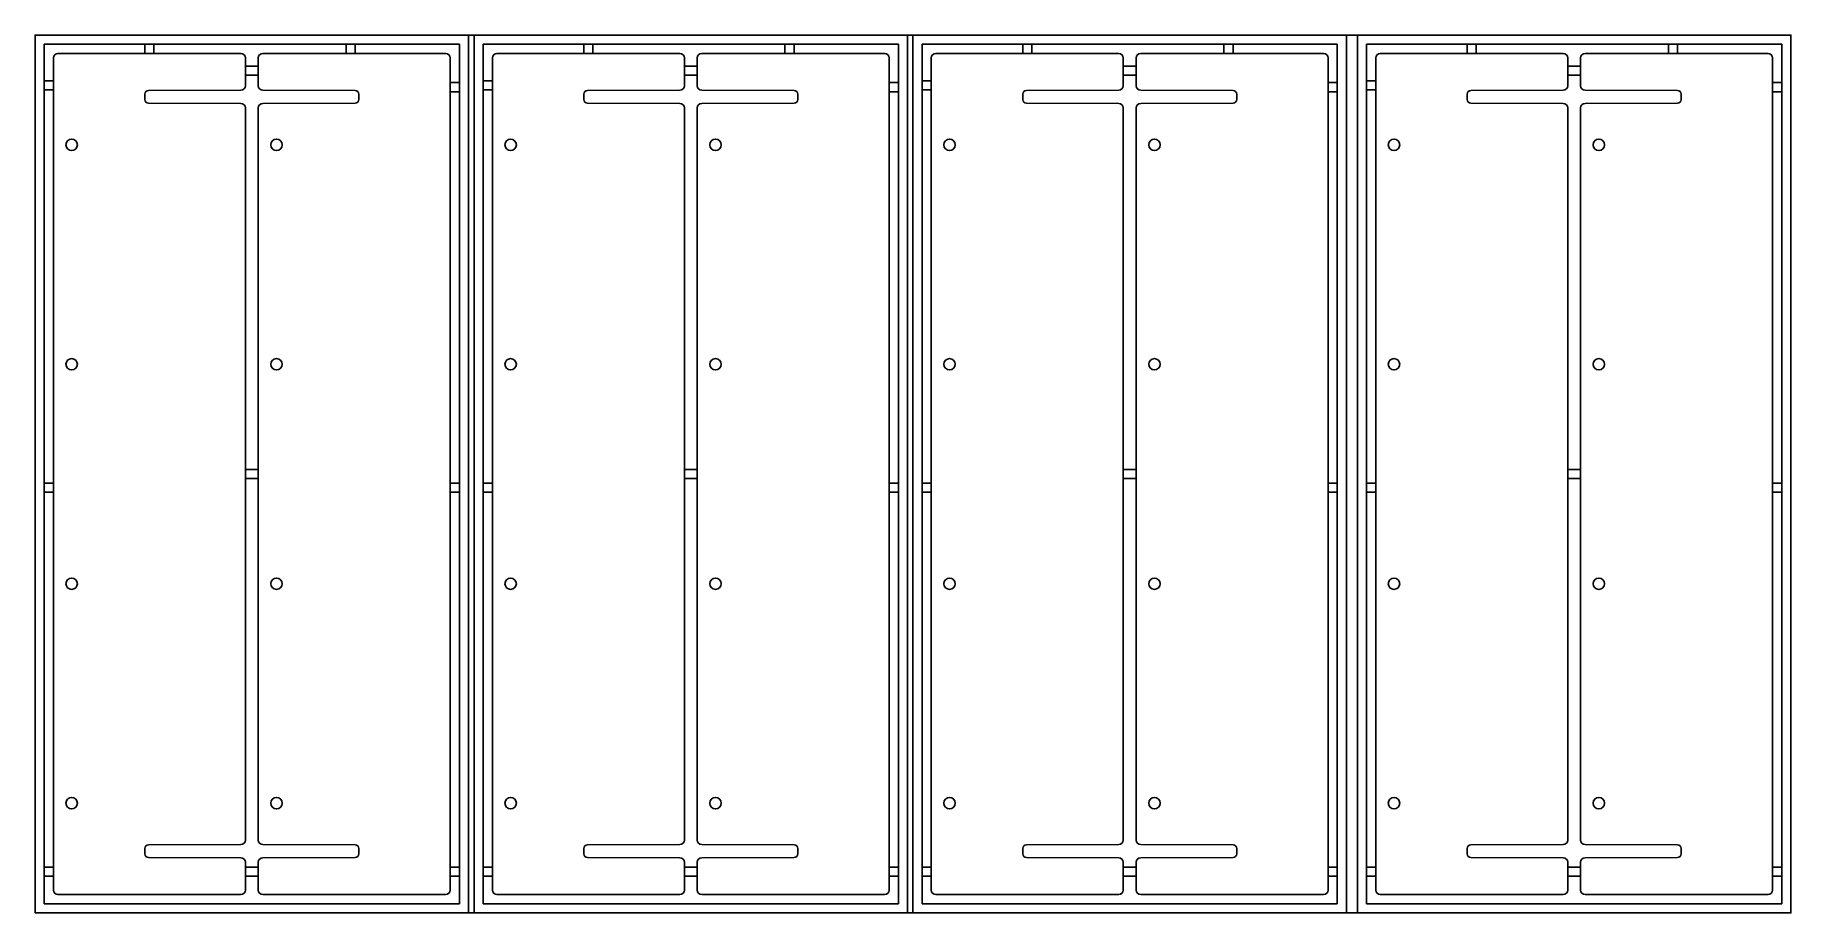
# Model space of a CAD drawing. Extents: x 0.9 to 96.9, y 1 to 49.
import ezdxf

# ---------------------------------------------------------------- set-up
doc = ezdxf.new("R2010")
doc.units = 0
doc.header["$MEASUREMENT"] = 0
for name, color, linetype in [('1_2__HOLES', 3, 'CONTINUOUS'), ('BOX_STOCK', 1, 'CONTINUOUS'), ('BRIDGES', 2, 'CONTINUOUS'), ('PROFILES', 5, 'CONTINUOUS')]:
    doc.layers.add(name, color=color, linetype=linetype)

msp = doc.modelspace()

# ---------------------------------------------------------------- linework, layer by layer
at = {"layer": '1_2__HOLES', "color": 7, "linetype": 'CONTINUOUS'}
for centre, radius in [((2.905, 43), 0.312), ((14.105, 43), 0.312), ((26.905, 43), 0.312), ((38.105, 43), 0.312), ((50.905, 43), 0.312), ((62.105, 43), 0.312), ((75.205, 43), 0.312), ((86.405, 43), 0.312), ((2.905, 31), 0.312), ((14.105, 31), 0.312), ((26.905, 31), 0.312), ((38.105, 31), 0.312), ((50.905, 31), 0.312), ((62.105, 31), 0.312), ((75.205, 31), 0.312), ((86.405, 31), 0.312), ((2.905, 19), 0.312), ((14.105, 19), 0.312), ((26.905, 19), 0.312), ((38.105, 19), 0.312), ((50.905, 19), 0.312), ((62.105, 19), 0.312), ((75.205, 19), 0.312), ((86.405, 19), 0.312), ((2.905, 7), 0.313), ((14.105, 7), 0.312), ((26.905, 7), 0.313), ((38.105, 7), 0.312), ((50.905, 7), 0.313), ((62.105, 7), 0.312), ((75.205, 7), 0.313), ((86.405, 7), 0.312)]:
    msp.add_circle(centre, radius, dxfattribs=at)
at = {"layer": 'BOX_STOCK'}
msp.add_lwpolyline([(0.905, 1), (96.905, 1), (96.905, 49), (0.905, 49)], close=True, dxfattribs=at)
at = {"layer": 'BRIDGES', "color": 7, "linetype": 'CONTINUOUS'}
for p, q in [((6.905, 48.5), (6.905, 48)), ((7.405, 48), (7.405, 48.5)), ((17.905, 48.5), (17.905, 48)), ((18.405, 48), (18.405, 48.5)), ((30.905, 48.5), (30.905, 48)), ((31.405, 48), (31.405, 48.5)), ((41.905, 48.5), (41.905, 48)), ((42.405, 48), (42.405, 48.5)), ((54.905, 48.5), (54.905, 48)), ((55.405, 48), (55.405, 48.5)), ((65.905, 48.5), (65.905, 48)), ((66.405, 48), (66.405, 48.5)), ((79.205, 48.5), (79.205, 48)), ((79.705, 48), (79.705, 48.5)), ((90.205, 48.5), (90.205, 48)), ((90.705, 48), (90.705, 48.5)), ((13.105, 47.306), (12.405, 47.306)), ((37.105, 47.306), (36.405, 47.306)), ((61.105, 47.306), (60.405, 47.306)), ((85.405, 47.306), (84.705, 47.306)), ((1.905, 46.5), (1.405, 46.5)), ((12.405, 46.806), (13.105, 46.806)), ((24.105, 46.4), (23.605, 46.4)), ((25.905, 46.5), (25.405, 46.5)), ((36.405, 46.806), (37.105, 46.806)), ((48.105, 46.4), (47.605, 46.4)), ((49.905, 46.5), (49.405, 46.5)), ((60.405, 46.806), (61.105, 46.806)), ((72.105, 46.4), (71.605, 46.4)), ((74.205, 46.5), (73.705, 46.5)), ((84.705, 46.806), (85.405, 46.806)), ((96.405, 46.4), (95.905, 46.4)), ((1.405, 46), (1.905, 46)), ((23.605, 45.9), (24.105, 45.9)), ((25.405, 46), (25.905, 46)), ((47.605, 45.9), (48.105, 45.9)), ((49.405, 46), (49.905, 46)), ((71.605, 45.9), (72.105, 45.9)), ((73.705, 46), (74.205, 46)), ((95.905, 45.9), (96.405, 45.9)), ((13.105, 25.25), (12.405, 25.25)), ((37.105, 25.25), (36.405, 25.25)), ((61.105, 25.25), (60.405, 25.25)), ((85.405, 25.25), (84.705, 25.25)), ((1.905, 24.5), (1.405, 24.5)), ((1.405, 24), (1.905, 24)), ((12.405, 24.75), (13.105, 24.75)), ((24.105, 24.5), (23.605, 24.5)), ((23.605, 24), (24.105, 24)), ((25.905, 24.5), (25.405, 24.5)), ((25.405, 24), (25.905, 24)), ((36.405, 24.75), (37.105, 24.75)), ((48.105, 24.5), (47.605, 24.5)), ((47.605, 24), (48.105, 24)), ((49.905, 24.5), (49.405, 24.5)), ((49.405, 24), (49.905, 24)), ((60.405, 24.75), (61.105, 24.75)), ((72.105, 24.5), (71.605, 24.5)), ((71.605, 24), (72.105, 24)), ((74.205, 24.5), (73.705, 24.5)), ((73.705, 24), (74.205, 24)), ((84.705, 24.75), (85.405, 24.75)), ((96.405, 24.5), (95.905, 24.5)), ((95.905, 24), (96.405, 24)), ((1.905, 3.5), (1.405, 3.5)), ((1.405, 3), (1.905, 3)), ((13.105, 3.5), (12.405, 3.5)), ((12.405, 3), (13.105, 3)), ((24.105, 3.5), (23.605, 3.5)), ((23.605, 3), (24.105, 3)), ((25.905, 3.5), (25.405, 3.5)), ((25.405, 3), (25.905, 3)), ((37.105, 3.5), (36.405, 3.5)), ((36.405, 3), (37.105, 3)), ((48.105, 3.5), (47.605, 3.5)), ((47.605, 3), (48.105, 3)), ((49.905, 3.5), (49.405, 3.5)), ((49.405, 3), (49.905, 3)), ((61.105, 3.5), (60.405, 3.5)), ((60.405, 3), (61.105, 3)), ((72.105, 3.5), (71.605, 3.5)), ((71.605, 3), (72.105, 3)), ((74.205, 3.5), (73.705, 3.5)), ((73.705, 3), (74.205, 3)), ((85.405, 3.5), (84.705, 3.5)), ((84.705, 3), (85.405, 3)), ((96.405, 3.5), (95.905, 3.5)), ((95.905, 3), (96.405, 3))]:
    msp.add_line(p, q, dxfattribs=at)
at = {"layer": 'PROFILES', "color": 7, "linetype": 'CONTINUOUS'}
for p, q in [((24.605, 49), (0.905, 49)), ((0.905, 49), (0.905, 1)), ((24.605, 1), (24.605, 49)), ((48.605, 49), (24.905, 49)), ((24.905, 49), (24.905, 1)), ((48.605, 1), (48.605, 49)), ((72.605, 49), (48.905, 49)), ((48.905, 49), (48.905, 1)), ((72.605, 1), (72.605, 49)), ((73.205, 49), (73.205, 1)), ((96.905, 49), (73.205, 49)), ((96.905, 1), (96.905, 49)), ((1.405, 1.5), (1.405, 48.5)), ((1.405, 48.5), (24.105, 48.5)), ((12.155, 48), (2.155, 48)), ((23.355, 48), (13.355, 48)), ((24.105, 48.5), (24.105, 1.5)), ((25.405, 1.5), (25.405, 48.5)), ((25.405, 48.5), (48.105, 48.5)), ((36.155, 48), (26.155, 48)), ((47.355, 48), (37.355, 48)), ((48.105, 48.5), (48.105, 1.5)), ((49.405, 1.5), (49.405, 48.5)), ((49.405, 48.5), (72.105, 48.5)), ((60.155, 48), (50.155, 48)), ((71.355, 48), (61.355, 48)), ((72.105, 48.5), (72.105, 1.5)), ((73.705, 48.5), (96.405, 48.5)), ((73.705, 1.5), (73.705, 48.5)), ((84.455, 48), (74.455, 48)), ((95.655, 48), (85.655, 48)), ((96.405, 48.5), (96.405, 1.5)), ((1.905, 47.75), (1.905, 2.25)), ((12.405, 46.235), (12.405, 47.75)), ((13.105, 46.235), (13.105, 47.75)), ((23.605, 2.25), (23.605, 47.75)), ((25.905, 47.75), (25.905, 2.25)), ((36.405, 46.235), (36.405, 47.75)), ((37.105, 46.235), (37.105, 47.75)), ((47.605, 2.25), (47.605, 47.75)), ((49.905, 47.75), (49.905, 2.25)), ((60.405, 46.235), (60.405, 47.75)), ((61.105, 46.235), (61.105, 47.75)), ((71.605, 2.25), (71.605, 47.75)), ((74.205, 47.75), (74.205, 2.25)), ((84.705, 46.235), (84.705, 47.75)), ((85.405, 46.235), (85.405, 47.75)), ((95.905, 2.25), (95.905, 47.75)), ((6.905, 45.482), (6.905, 45.768)), ((7.105, 45.968), (12.156, 45.985)), ((7.105, 45.282), (12.156, 45.265)), ((18.406, 45.968), (13.355, 45.985)), ((18.406, 45.282), (13.355, 45.265)), ((18.605, 45.482), (18.605, 45.768)), ((30.905, 45.482), (30.905, 45.768)), ((31.105, 45.968), (36.156, 45.985)), ((31.105, 45.282), (36.156, 45.265)), ((42.406, 45.968), (37.355, 45.985)), ((42.406, 45.282), (37.355, 45.265)), ((42.605, 45.482), (42.605, 45.768)), ((54.905, 45.482), (54.905, 45.768)), ((55.105, 45.968), (60.156, 45.985)), ((55.105, 45.282), (60.156, 45.265)), ((66.406, 45.968), (61.355, 45.985)), ((66.406, 45.282), (61.355, 45.265)), ((66.605, 45.482), (66.605, 45.768)), ((79.205, 45.482), (79.205, 45.768)), ((79.405, 45.968), (84.456, 45.985)), ((79.405, 45.282), (84.456, 45.265)), ((90.706, 45.968), (85.655, 45.985)), ((90.706, 45.282), (85.655, 45.265)), ((90.905, 45.482), (90.905, 45.768)), ((12.405, 4.985), (12.405, 45.015)), ((13.105, 45.015), (13.105, 4.985)), ((36.405, 4.985), (36.405, 45.015)), ((37.105, 45.015), (37.105, 4.985)), ((60.405, 4.985), (60.405, 45.015)), ((61.105, 45.015), (61.105, 4.985)), ((84.705, 4.985), (84.705, 45.015)), ((85.405, 45.015), (85.405, 4.985)), ((6.905, 4.518), (6.905, 4.232)), ((7.105, 4.718), (12.156, 4.735)), ((7.105, 4.032), (12.156, 4.015)), ((18.406, 4.718), (13.355, 4.735)), ((18.406, 4.032), (13.355, 4.015)), ((18.605, 4.518), (18.605, 4.232)), ((30.905, 4.518), (30.905, 4.232)), ((31.105, 4.718), (36.156, 4.735)), ((31.105, 4.032), (36.156, 4.015)), ((42.406, 4.718), (37.355, 4.735)), ((42.406, 4.032), (37.355, 4.015)), ((42.605, 4.518), (42.605, 4.232)), ((54.905, 4.518), (54.905, 4.232)), ((55.105, 4.718), (60.156, 4.735)), ((55.105, 4.032), (60.156, 4.015)), ((66.406, 4.718), (61.355, 4.735)), ((66.406, 4.032), (61.355, 4.015)), ((66.605, 4.518), (66.605, 4.232)), ((79.205, 4.518), (79.205, 4.232)), ((79.405, 4.718), (84.456, 4.735)), ((79.405, 4.032), (84.456, 4.015)), ((90.706, 4.718), (85.655, 4.735)), ((90.706, 4.032), (85.655, 4.015)), ((90.905, 4.518), (90.905, 4.232)), ((12.405, 2.25), (12.405, 3.765)), ((13.105, 3.765), (13.105, 2.25)), ((36.405, 2.25), (36.405, 3.765)), ((37.105, 3.765), (37.105, 2.25)), ((60.405, 2.25), (60.405, 3.765)), ((61.105, 3.765), (61.105, 2.25)), ((84.705, 2.25), (84.705, 3.765)), ((85.405, 3.765), (85.405, 2.25)), ((2.155, 2), (12.155, 2)), ((13.355, 2), (23.355, 2)), ((26.155, 2), (36.155, 2)), ((37.355, 2), (47.355, 2)), ((50.155, 2), (60.155, 2)), ((61.355, 2), (71.355, 2)), ((74.455, 2), (84.455, 2)), ((85.655, 2), (95.655, 2)), ((0.905, 1), (24.605, 1)), ((24.105, 1.5), (1.405, 1.5)), ((24.905, 1), (48.605, 1)), ((48.105, 1.5), (25.405, 1.5)), ((48.905, 1), (72.605, 1)), ((72.105, 1.5), (49.405, 1.5)), ((73.205, 1), (96.905, 1)), ((96.405, 1.5), (73.705, 1.5))]:
    msp.add_line(p, q, dxfattribs=at)
for centre, radius, start, end in [((2.155, 47.75), 0.25, 90, 180), ((12.155, 47.75), 0.25, 0, 90), ((13.355, 47.75), 0.25, 90, 180), ((23.355, 47.75), 0.25, 0, 90), ((26.155, 47.75), 0.25, 90, 180), ((36.155, 47.75), 0.25, 0, 90), ((37.355, 47.75), 0.25, 90, 180), ((47.355, 47.75), 0.25, 0, 90), ((50.155, 47.75), 0.25, 90, 180), ((60.155, 47.75), 0.25, 0, 90), ((61.355, 47.75), 0.25, 90, 180), ((71.355, 47.75), 0.25, 0, 90), ((74.455, 47.75), 0.25, 90, 180), ((84.455, 47.75), 0.25, 0, 90), ((85.655, 47.75), 0.25, 90, 180), ((95.655, 47.75), 0.25, 0, 90), ((12.155, 46.235), 0.25, 270.19095, 0), ((13.355, 46.235), 0.25, 180, 269.80905), ((36.155, 46.235), 0.25, 270.19095, 0), ((37.355, 46.235), 0.25, 180, 269.80905), ((60.155, 46.235), 0.25, 270.19095, 0), ((61.355, 46.235), 0.25, 180, 269.80905), ((84.455, 46.235), 0.25, 270.19095, 0), ((85.655, 46.235), 0.25, 180, 269.80905), ((7.105, 45.768), 0.2, 90.19095, 180), ((7.105, 45.482), 0.2, 180, 269.80905), ((12.155, 45.015), 0.25, 0, 89.80905), ((13.355, 45.015), 0.25, 90.19095, 180), ((18.405, 45.768), 0.2, 0, 89.80905), ((18.405, 45.482), 0.2, 270.19095, 0), ((31.105, 45.768), 0.2, 90.19095, 180), ((31.105, 45.482), 0.2, 180, 269.80905), ((36.155, 45.015), 0.25, 0, 89.80905), ((37.355, 45.015), 0.25, 90.19095, 180), ((42.405, 45.768), 0.2, 0, 89.80905), ((42.405, 45.482), 0.2, 270.19095, 0), ((55.105, 45.768), 0.2, 90.19095, 180), ((55.105, 45.482), 0.2, 180, 269.80905), ((60.155, 45.015), 0.25, 0, 89.80905), ((61.355, 45.015), 0.25, 90.19095, 180), ((66.405, 45.768), 0.2, 0, 89.80905), ((66.405, 45.482), 0.2, 270.19095, 0), ((79.405, 45.768), 0.2, 90.19095, 180), ((79.405, 45.482), 0.2, 180, 269.80905), ((84.455, 45.015), 0.25, 0, 89.80905), ((85.655, 45.015), 0.25, 90.19095, 180), ((90.705, 45.768), 0.2, 0, 89.80905), ((90.705, 45.482), 0.2, 270.19095, 0), ((12.155, 4.985), 0.25, 270.19095, 0), ((13.355, 4.985), 0.25, 180, 269.80905), ((36.155, 4.985), 0.25, 270.19095, 0), ((37.355, 4.985), 0.25, 180, 269.80905), ((60.155, 4.985), 0.25, 270.19095, 0), ((61.355, 4.985), 0.25, 180, 269.80905), ((84.455, 4.985), 0.25, 270.19095, 0), ((85.655, 4.985), 0.25, 180, 269.80905), ((7.105, 4.518), 0.2, 90.19095, 180), ((7.105, 4.232), 0.2, 180, 269.80905), ((12.155, 3.765), 0.25, 0, 89.80905), ((13.355, 3.765), 0.25, 90.19095, 180), ((18.405, 4.518), 0.2, 0, 89.80905), ((18.405, 4.232), 0.2, 270.19095, 0), ((31.105, 4.518), 0.2, 90.19095, 180), ((31.105, 4.232), 0.2, 180, 269.80905), ((36.155, 3.765), 0.25, 0, 89.80905), ((37.355, 3.765), 0.25, 90.19095, 180), ((42.405, 4.518), 0.2, 0, 89.80905), ((42.405, 4.232), 0.2, 270.19095, 0), ((55.105, 4.518), 0.2, 90.19095, 180), ((55.105, 4.232), 0.2, 180, 269.80905), ((60.155, 3.765), 0.25, 0, 89.80905), ((61.355, 3.765), 0.25, 90.19095, 180), ((66.405, 4.518), 0.2, 0, 89.80905), ((66.405, 4.232), 0.2, 270.19095, 0), ((79.405, 4.518), 0.2, 90.19095, 180), ((79.405, 4.232), 0.2, 180, 269.80905), ((84.455, 3.765), 0.25, 0, 89.80905), ((85.655, 3.765), 0.25, 90.19095, 180), ((90.705, 4.518), 0.2, 0, 89.80905), ((90.705, 4.232), 0.2, 270.19095, 0), ((2.155, 2.25), 0.25, 180, 270), ((12.155, 2.25), 0.25, 270, 0), ((13.355, 2.25), 0.25, 180, 270), ((23.355, 2.25), 0.25, 270, 360), ((26.155, 2.25), 0.25, 180, 270), ((36.155, 2.25), 0.25, 270, 0), ((37.355, 2.25), 0.25, 180, 270), ((47.355, 2.25), 0.25, 270, 360), ((50.155, 2.25), 0.25, 180, 270), ((60.155, 2.25), 0.25, 270, 0), ((61.355, 2.25), 0.25, 180, 270), ((71.355, 2.25), 0.25, 270, 360), ((74.455, 2.25), 0.25, 180, 270), ((84.455, 2.25), 0.25, 270, 0), ((85.655, 2.25), 0.25, 180, 270), ((95.655, 2.25), 0.25, 270, 360)]:
    msp.add_arc(centre, radius, start, end, dxfattribs=at)

doc.saveas('drawing.dxf')
